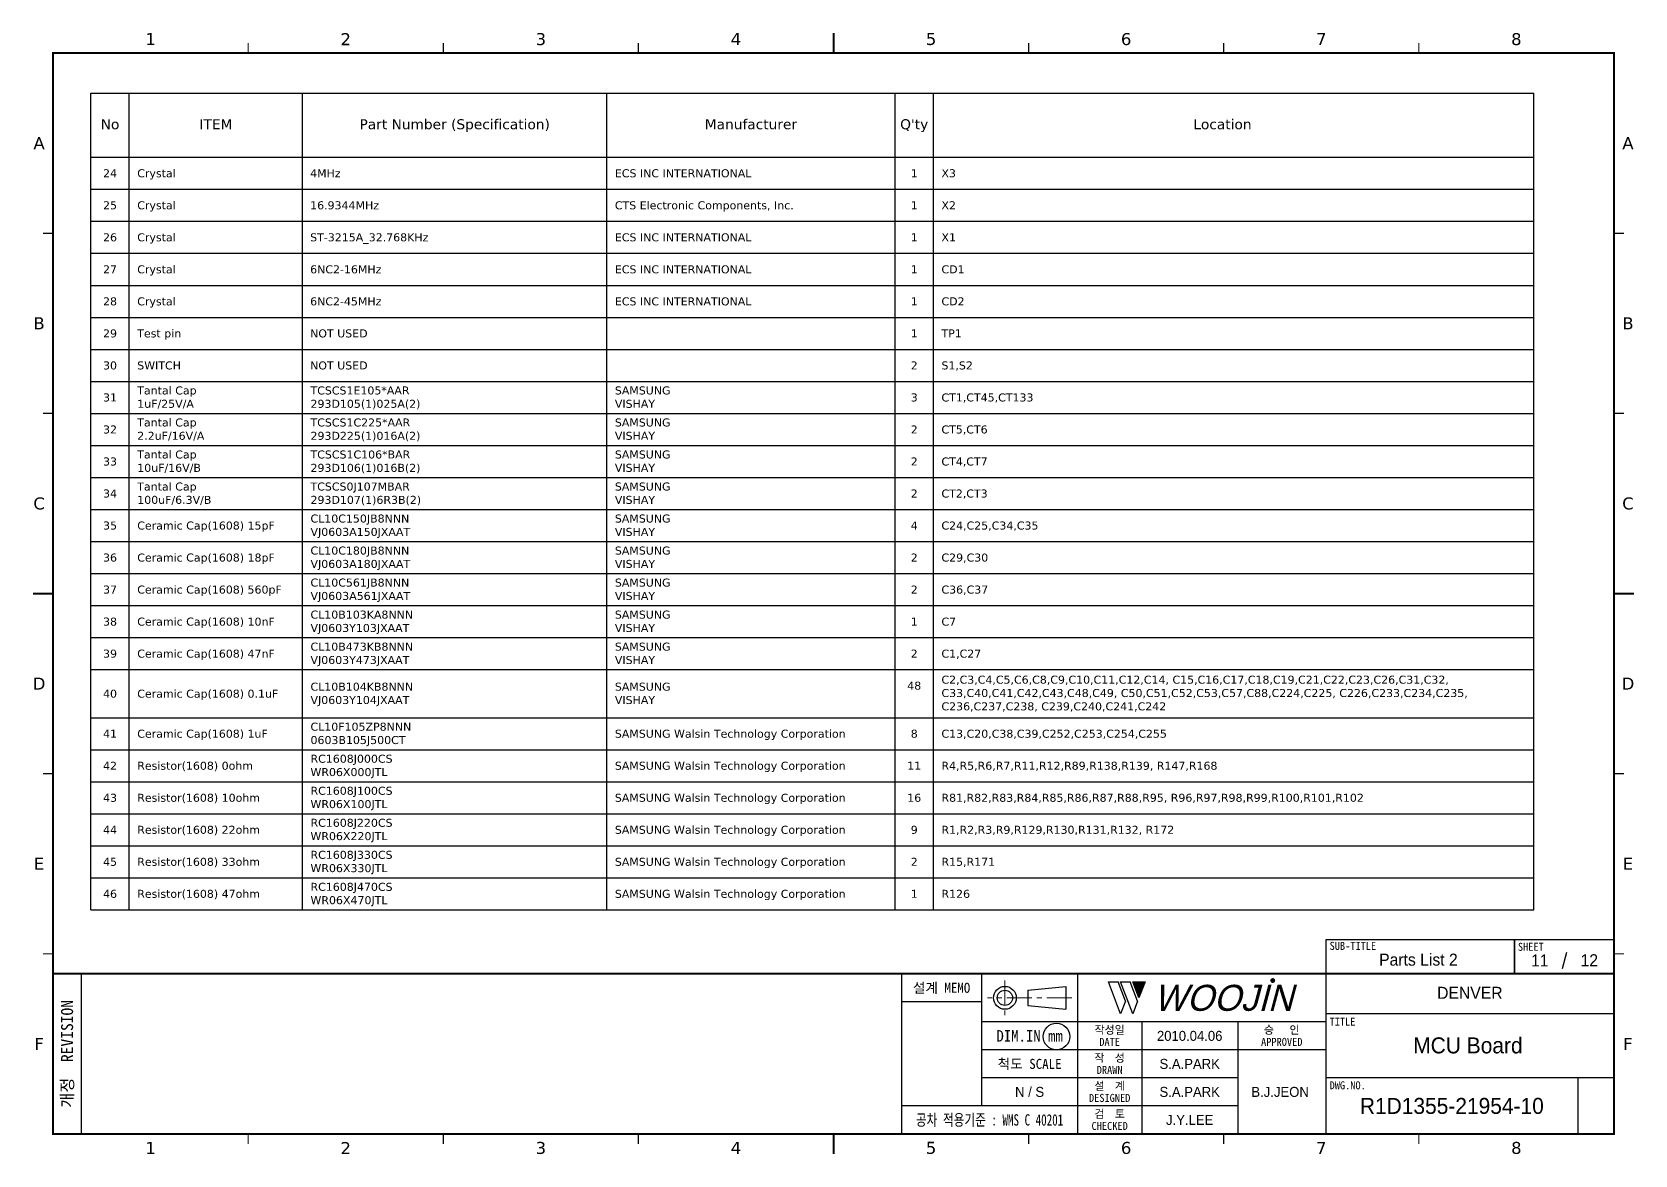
# Model space of a CAD drawing. Extents: x -695 to 953, y -753 to 181.
# Drawn here: x 24.3 to 424.8, y -753.5 to -473 of the extents above; entities that cross this region are included whole.
import ezdxf
from ezdxf.enums import TextEntityAlignment as Align

# ---------------------------------------------------------------- set-up
doc = ezdxf.new("R2010")
doc.units = 0
doc.header["$LTSCALE"] = 5
doc.header["$MEASUREMENT"] = 0
doc.linetypes.add('CENTER', pattern=[2, 1.25, -0.25, 0.25, -0.25])
doc.layers.get('0').update_dxf_attribs({"linetype": 'CONTINUOUS', "lineweight": 25})
doc.layers.add('2', color=2, linetype='CENTER', lineweight=13)
doc.layers.add('4', color=4, linetype='CONTINUOUS', lineweight=18)
for name, color, linetype in [('SHEET', 3, 'CONTINUOUS'), ('문자', 4, 'CONTINUOUS'), ('테두리', 3, 'CONTINUOUS')]:
    doc.layers.add(name, color=color, linetype=linetype)
doc.styles.add('MARK', font='ARLRDBD.TTF')
doc.styles.get("Standard").update_dxf_attribs({"font": 'verdana.ttf'})
doc.styles.add('굴림', font='')
doc.styles.add('굴림체', font='')
doc.styles.get('굴림').set_extended_font_data('Gulim')
doc.styles.get('굴림체').set_extended_font_data('GulimChe')

# ---------------------------------------------------------------- blocks, each defined once
blk = doc.blocks.new('B')
at = {"layer": '문자'}
blk.add_hatch(color=256, dxfattribs=at).paths.add_polyline_path([(13.79, 10), (15.31, 6), (16.84, 10)])
at = {"color": 4, "const_width": 0.6}
blk.add_lwpolyline([(48.46, 10.32, 1), (49.06, 10.32, 1)], format="xyb", close=True, dxfattribs=at)
at = {"layer": '문자'}
for p, q in [((10.73, 2), (7.68, 10)), ((7.68, 10), (10.09, 10)), ((11.94, 5.16), (10.09, 10)), ((10.73, 10), (13.15, 10)), ((13.79, 2), (10.73, 10)), ((14.99, 5.16), (13.15, 10)), ((13.79, 10), (16.84, 10)), ((15.31, 6), (13.79, 10)), ((16.84, 10), (15.31, 6)), ((11.94, 5.16), (10.73, 2)), ((14.99, 5.16), (13.79, 2))]:
    blk.add_line(p, q, dxfattribs=at)
at = {"layer": '문자', "style": 'MARK', "oblique": 15}
blk.add_text('WOOJIN', height=6.5, dxfattribs=at).set_placement((36.4, 6), align=Align.MIDDLE_CENTER)
blk = doc.blocks.new('C')
blk.add_line((15, 285), (15, 285))
at = {"layer": '2'}
for p, q in [((252.83, 53.35), (252.83, 44.65)), ((269.53, 49), (248.48, 49))]:
    blk.add_line(p, q, dxfattribs=at)
at = {"layer": 'SHEET'}
for p, q in [((393.14, 60.3), (392.07, 56.28)), ((22, 55), (22, 15)), ((227, 55), (227, 15)), ((247, 55), (247, 22)), ((271, 55), (271, 15)), ((271, 55), (271, 15)), ((333, 55), (333, 15)), ((247, 48), (227, 48)), ((405, 45), (333, 45)), ((333, 43), (247, 43)), ((287, 43), (287, 15)), ((311, 43), (311, 15)), ((333, 36), (247, 36)), ((311, 29), (247, 29)), ((405, 29), (333, 29)), ((396, 29), (396, 15)), ((311, 22), (227, 22))]:
    blk.add_line(p, q, dxfattribs=at)
at = {"layer": 'SHEET', "color": 4}
for p, q in [((258.53, 50.9), (268.03, 51.85)), ((258.53, 50.9), (258.53, 47.1)), ((268.03, 51.85), (268.03, 46.15)), ((258.53, 47.1), (268.03, 46.15))]:
    blk.add_line(p, q, dxfattribs=at)
at = {"layer": 'SHEET'}
for points in [[(333, 55), (380.19, 55), (380.19, 63.49), (333, 63.49)], [(380.19, 55), (405, 55), (405, 63.49), (380.19, 63.49)]]:
    blk.add_lwpolyline(points, close=True, dxfattribs=at)
at = {"layer": 'SHEET', "color": 4}
for radius in [2.85, 1.9]:
    blk.add_circle((252.83, 49), radius, dxfattribs=at)
at = {"layer": 'SHEET'}
blk.add_circle((265.7, 39.32), 3.32, dxfattribs=at)
at = {"layer": '테두리'}
blk.add_line((405, 285), (405, 15), dxfattribs=at)
for points, const_width in [([(210, 290), (210, 285)], 0.5), ([(15, 285), (15, 15), (405, 15), (405, 285), (15, 285)], 0.5), ([(63.75, 287.5), (63.75, 285)], 0.3), ([(112.5, 287.5), (112.5, 285)], 0.3), ([(161.25, 287.5), (161.25, 285)], 0.3), ([(258.75, 287.5), (258.75, 285)], 0.3), ([(307.5, 287.5), (307.5, 285)], 0.3), ([(356.25, 287.5), (356.25, 285)], 0.3), ([(12.5, 240), (15, 240)], 0.3), ([(407.5, 240), (405, 240)], 0.3), ([(12.5, 195), (15, 195)], 0.3), ([(407.5, 195), (405, 195)], 0.3), ([(10, 150), (15, 150)], 0.5), ([(410, 150), (405, 150)], 0.5), ([(12.5, 105), (15, 105)], 0.3), ([(407.5, 105), (405, 105)], 0.3), ([(12.5, 60), (15, 60)], 0.3), ([(407.5, 60), (405, 60)], 0.3), ([(15, 55), (405, 55)], 0.5), ([(63.75, 12.5), (63.75, 15)], 0.3), ([(112.5, 12.5), (112.5, 15)], 0.3), ([(161.25, 12.5), (161.25, 15)], 0.3), ([(210, 10), (210, 15)], 0.5), ([(258.75, 12.5), (258.75, 15)], 0.3), ([(307.5, 12.5), (307.5, 15)], 0.3), ([(356.25, 12.5), (356.25, 15)], 0.3)]:
    blk.add_lwpolyline(points, dxfattribs=dict(at, const_width=const_width))
blk.add_blockref('B', (271, 43))
at = {"layer": '문자'}
for s, p in [('1', (39.38, 288.5)), ('2', (88.12, 288.5)), ('3', (136.88, 288.5)), ('4', (185.62, 288.5)), ('5', (234.38, 288.5)), ('6', (283.12, 288.5)), ('7', (331.88, 288.5)), ('8', (380.62, 288.5)), ('A', (11.5, 262.5)), ('A', (408.5, 262.5)), ('B', (11.5, 217.5)), ('B', (408.5, 217.5)), ('C', (11.5, 172.5)), ('C', (408.5, 172.5)), ('D', (11.5, 127.5)), ('D', (408.5, 127.5)), ('E', (11.5, 82.5)), ('E', (408.5, 82.5)), ('F', (11.5, 37.5)), ('F', (408.5, 37.5)), ('1', (39.38, 11.5)), ('2', (88.12, 11.5)), ('3', (136.88, 11.5)), ('4', (185.62, 11.5)), ('5', (234.38, 11.5)), ('6', (283.12, 11.5)), ('7', (331.88, 11.5)), ('8', (380.62, 11.5))]:
    blk.add_text(s, height=3, dxfattribs=at).set_placement(p, align=Align.MIDDLE)
at = {"layer": '문자', "style": '굴림체'}
for s, height, p in [('SUB-TITLE', 2, (339.77, 61.98)), ('SHEET', 2, (384.24, 61.74)), ('설계 MEMO', 2.5, (237, 51.5)), ('DIM.IN mm', 2.85, (259, 39.5)), ('작성일', 2, (279, 41)), ('승   인', 2, (322, 41)), ('DATE', 2, (279, 38)), ('APPROVED', 2, (322, 38)), ('척도 SCALE', 2.5, (259, 32.5)), ('작  성', 2, (279, 34)), ('설  계', 2, (279, 27)), ('DRAWN', 2, (279, 31)), ('DESIGNED', 2, (279, 24)), ('검  토', 2, (279, 20)), ('CHECKED', 2, (279, 17))]:
    blk.add_text(s, height=height, dxfattribs=at).set_placement(p, align=Align.MIDDLE_CENTER)
blk.add_text('개정  REVISION', height=3, rotation=90, dxfattribs=at).set_placement((18.5, 35), align=Align.MIDDLE_CENTER)
for s, p in [('TITLE', (333.95, 42.05)), ('DWG.NO.', (333.95, 26.15))]:
    blk.add_text(s, height=2, dxfattribs=at).set_placement(p)
at = {"layer": '문자', "style": '굴림체', "width": 0.75}
blk.add_text('공차 적용기준 : WMS C 40201', height=2.85, dxfattribs=at).set_placement((249, 18.5), align=Align.MIDDLE_CENTER)

msp = doc.modelspace()

# ---------------------------------------------------------------- linework, layer by layer
for p, q in [((39, -488.27), (399.54, -488.27)), ((39, -692.27), (39, -488.27)), ((48.6, -692.27), (48.6, -488.27)), ((91.89, -692.27), (91.89, -488.27)), ((167.94, -692.27), (167.94, -488.27)), ((239.94, -692.27), (239.94, -488.27)), ((249.54, -692.27), (249.54, -488.27)), ((399.54, -692.27), (399.54, -488.27)), ((39, -504.27), (399.54, -504.27)), ((39, -504.27), (399.54, -504.27)), ((39, -512.27), (399.54, -512.27)), ((39, -520.27), (399.54, -520.27)), ((39, -528.27), (399.54, -528.27)), ((39, -536.27), (399.54, -536.27)), ((39, -544.27), (399.54, -544.27)), ((39, -552.27), (399.54, -552.27)), ((39, -560.27), (399.54, -560.27)), ((39, -568.27), (399.54, -568.27)), ((39, -576.27), (399.54, -576.27)), ((39, -584.27), (399.54, -584.27)), ((39, -592.27), (399.54, -592.27)), ((39, -600.27), (399.54, -600.27)), ((39, -608.27), (399.54, -608.27)), ((39, -616.27), (399.54, -616.27)), ((39, -624.27), (399.54, -624.27)), ((39, -632.27), (399.54, -632.27)), ((39, -644.27), (399.54, -644.27)), ((39, -652.27), (399.54, -652.27)), ((39, -660.27), (399.54, -660.27)), ((39, -668.27), (399.54, -668.27)), ((39, -676.27), (399.54, -676.27)), ((39, -684.27), (399.54, -684.27)), ((39, -692.27), (399.54, -692.27))]:
    msp.add_line(p, q)

# ---------------------------------------------------------------- block references
msp.add_blockref('C', (14.57, -763.25))

# ---------------------------------------------------------------- texts
for s, height, p in [('No', 2.5, (43.8, -497.27)), ('ITEM', 2.5, (70.25, -497.27)), ('Part Number^J(Specification)', 2.5, (129.92, -497.27)), ('Manufacturer', 2.5, (203.94, -497.27)), ("Q'ty", 2.5, (244.74, -497.27)), ('Location', 2.5, (321.75, -497.27)), ('24', 2, (43.8, -509.27)), ('1', 2, (244.74, -509.27)), ('25', 2, (43.8, -517.27)), ('1', 2, (244.74, -517.27)), ('26', 2, (43.8, -525.27)), ('1', 2, (244.74, -525.27)), ('27', 2, (43.8, -533.27)), ('1', 2, (244.74, -533.27)), ('28', 2, (43.8, -541.27)), ('1', 2, (244.74, -541.27)), ('29', 2, (43.8, -549.27)), ('1', 2, (244.74, -549.27)), ('30', 2, (43.8, -557.27)), ('2', 2, (244.74, -557.27)), ('31', 2, (43.8, -565.27)), ('3', 2, (244.74, -565.27)), ('32', 2, (43.8, -573.27)), ('2', 2, (244.74, -573.27)), ('33', 2, (43.8, -581.27)), ('2', 2, (244.74, -581.27)), ('34', 2, (43.8, -589.27)), ('2', 2, (244.74, -589.27)), ('35', 2, (43.8, -597.27)), ('4', 2, (244.74, -597.27)), ('36', 2, (43.8, -605.27)), ('2', 2, (244.74, -605.27)), ('37', 2, (43.8, -613.27)), ('2', 2, (244.74, -613.27)), ('38', 2, (43.8, -621.27)), ('1', 2, (244.74, -621.27)), ('39', 2, (43.8, -629.27)), ('2', 2, (244.74, -629.27)), ('48', 2, (244.74, -637.27)), ('40', 2, (43.8, -639.27)), ('41', 2, (43.8, -649.27)), ('8', 2, (244.74, -649.27)), ('42', 2, (43.8, -657.27)), ('11', 2, (244.74, -657.27)), ('43', 2, (43.8, -665.27)), ('16', 2, (244.74, -665.27)), ('44', 2, (43.8, -673.27)), ('9', 2, (244.74, -673.27)), ('45', 2, (43.8, -681.27)), ('2', 2, (244.74, -681.27)), ('46', 2, (43.8, -689.27)), ('1', 2, (244.74, -689.27))]:
    msp.add_text(s, height=height).set_placement(p, align=Align.CENTER)
for s, p in [('Crystal', (50.6, -509.27)), ('4MHz', (93.8, -509.27)), ('ECS INC INTERNATIONAL', (169.94, -509.27)), ('X3', (251.54, -509.27)), ('Crystal', (50.6, -517.27)), ('16.9344MHz', (93.8, -517.27)), ('CTS Electronic Components, Inc.', (169.94, -517.27)), ('X2', (251.54, -517.27)), ('Crystal', (50.6, -525.27)), ('ST-3215A_32.768KHz', (93.8, -525.27)), ('ECS INC INTERNATIONAL', (169.94, -525.27)), ('X1', (251.54, -525.27)), ('Crystal', (50.6, -533.27)), ('6NC2-16MHz', (93.8, -533.27)), ('ECS INC INTERNATIONAL', (169.94, -533.27)), ('CD1', (251.54, -533.27)), ('Crystal', (50.6, -541.27)), ('6NC2-45MHz', (93.8, -541.27)), ('ECS INC INTERNATIONAL', (169.94, -541.27)), ('CD2', (251.54, -541.27)), ('Test pin', (50.6, -549.27)), ('NOT USED', (93.8, -549.27)), ('TP1', (251.54, -549.27)), ('SWITCH', (50.6, -557.27)), ('NOT USED', (93.8, -557.27)), ('S1,S2', (251.54, -557.27)), ('CT1,CT45,CT133', (251.54, -565.27)), ('CT5,CT6', (251.54, -573.27)), ('CT4,CT7', (251.54, -581.27)), ('CT2,CT3', (251.54, -589.27)), ('Ceramic Cap(1608)^J15pF', (50.6, -597.27)), ('C24,C25,C34,C35', (251.54, -597.27)), ('Ceramic Cap(1608)^J18pF', (50.6, -605.27)), ('C29,C30', (251.54, -605.27)), ('Ceramic Cap(1608)^J560pF', (50.6, -613.27)), ('C36,C37', (251.54, -613.27)), ('Ceramic Cap(1608)^J10nF', (50.6, -621.27)), ('C7', (251.54, -621.27)), ('Ceramic Cap(1608)^J47nF', (50.6, -629.27)), ('C1,C27', (251.54, -629.27)), ('Ceramic Cap(1608)^J0.1uF', (50.6, -639.27)), ('Ceramic Cap(1608)^J1uF', (50.6, -649.27)), ('SAMSUNG^JWalsin Technology Corporation', (169.94, -649.27)), ('C13,C20,C38,C39,C252,C253,C254,C255', (251.54, -649.27)), ('Resistor(1608)^J0ohm', (50.6, -657.27)), ('SAMSUNG^JWalsin Technology Corporation', (169.94, -657.27)), ('R4,R5,R6,R7,R11,R12,R89,R138,R139,^JR147,R168', (251.54, -657.27)), ('Resistor(1608)^J10ohm', (50.6, -665.27)), ('SAMSUNG^JWalsin Technology Corporation', (169.94, -665.27)), ('R81,R82,R83,R84,R85,R86,R87,R88,R95,^JR96,R97,R98,R99,R100,R101,R102', (251.54, -665.27)), ('Resistor(1608)^J22ohm', (50.6, -673.27)), ('SAMSUNG^JWalsin Technology Corporation', (169.94, -673.27)), ('R1,R2,R3,R9,R129,R130,R131,R132,^JR172', (251.54, -673.27)), ('Resistor(1608)^J33ohm', (50.6, -681.27)), ('SAMSUNG^JWalsin Technology Corporation', (169.94, -681.27)), ('R15,R171', (251.54, -681.27)), ('Resistor(1608)^J47ohm', (50.6, -689.27)), ('SAMSUNG^JWalsin Technology Corporation', (169.94, -689.27)), ('R126', (251.54, -689.27))]:
    msp.add_text(s, height=2).set_placement(p)
at = {"color": 4, "style": '굴림'}
for s, p in [('2010.04.06', (313.57, -723.75)), ('S.A.PARK', (313.57, -730.75)), ('S.A.PARK', (313.57, -737.75)), ('B.J.JEON', (336.16, -737.75)), ('J.Y.LEE', (313.57, -744.75))]:
    msp.add_text(s, height=2.5, dxfattribs=at).set_placement(p, align=Align.MIDDLE_CENTER)
at = {"char_height": 2, "attachment_point": 1}
for s, insert, width in [('Tantal Cap^J1uF/25V/A', (50.6, -561.52), 32.2874), ('TCSCS1E105*AAR^J293D105(1)025A(2)', (93.89, -561.52), 56.1075), ('SAMSUNG^JVISHAY', (169.94, -561.52), 27.3768), ('Tantal Cap^J2.2uF/16V/A', (50.6, -569.52), 35.0369), ('TCSCS1C225*AAR^J293D225(1)016A(2)', (93.89, -569.52), 56.2888), ('SAMSUNG^JVISHAY', (169.94, -569.52), 27.3768), ('Tantal Cap^J10uF/16V/B', (50.6, -577.52), 33.9678), ('TCSCS1C106*BAR^J293D106(1)016B(2)', (93.89, -577.52), 56.2995), ('SAMSUNG^JVISHAY', (169.94, -577.52), 27.3768), ('Tantal Cap^J100uF/6.3V/B', (50.6, -585.52), 36.7173), ('TCSCS0J107MBAR^J293D107(1)6R3B(2)', (93.89, -585.52), 56.3627), ('SAMSUNG^JVISHAY', (169.94, -585.52), 27.3768), ('CL10C150JB8NNN^JVJ0603A150JXAAT', (93.89, -593.52), 53.6817), ('SAMSUNG^JVISHAY', (169.94, -593.52), 27.3768), ('CL10C180JB8NNN^JVJ0603A180JXAAT', (93.89, -601.52), 53.6817), ('SAMSUNG^JVISHAY', (169.94, -601.52), 27.3768), ('CL10C561JB8NNN^JVJ0603A561JXAAT', (93.89, -609.52), 53.6817), ('SAMSUNG^JVISHAY', (169.94, -609.52), 27.3768), ('CL10B103KA8NNN^JVJ0603Y103JXAAT', (93.89, -617.52), 54.1088), ('SAMSUNG^JVISHAY', (169.94, -617.52), 27.3768), ('CL10B473KB8NNN^JVJ0603Y473JXAAT', (93.89, -625.52), 54.1142), ('SAMSUNG^JVISHAY', (169.94, -625.52), 27.3768), ('CL10B104KB8NNN^JVJ0603Y104JXAAT', (93.89, -635.52), 54.1142), ('SAMSUNG^JVISHAY', (169.94, -635.52), 27.3768), ('C2,C3,C4,C5,C6,C8,C9,C10,C11,C12,C14, C15,C16,C17,C18,C19,C21,C22,C23,C26,C31,C32,\\PC33,C40,C41,C42,C43,C48,C49, C50,C51,C52,C53,C57,C88,C224,C225, C226,C233,C234,C235,\\PC236,C237,C238, C239,C240,C241,C242', (251.54, -633.77), 324.9268), ('CL10F105ZP8NNN^J0603B105J500CT', (93.89, -645.52), 52.1451), ('RC1608J000CS^JWR06X000JTL', (93.89, -653.52), 43.5299), ('RC1608J100CS^JWR06X100JTL', (93.89, -661.52), 43.5299), ('RC1608J220CS^JWR06X220JTL', (93.89, -669.52), 43.5299), ('RC1608J330CS^JWR06X330JTL', (93.89, -677.52), 43.5299), ('RC1608J470CS^JWR06X470JTL', (93.89, -685.52), 43.5299)]:
    msp.add_mtext(s, dxfattribs=dict(at, insert=insert, width=width))
at = {"layer": '4', "style": '굴림'}
for s, p in [('Parts List 2', (370.72, -704.71)), ('11', (401.03, -704.92)), ('12', (413.42, -704.86)), ('DENVER', (383.57, -713))]:
    msp.add_text(s, height=3, dxfattribs=at).set_placement(p, align=Align.MIDDLE_CENTER)
at = {"layer": '문자', "style": '굴림'}
for s, height, p in [('MCU Board', 4, (383.09, -726.13)), ('N / S', 2.5, (273.57, -737.75)), ('R1D1355-21954-10', 4, (379.07, -741.25))]:
    msp.add_text(s, height=height, dxfattribs=at).set_placement(p, align=Align.MIDDLE_CENTER)

doc.saveas('drawing.dxf')
